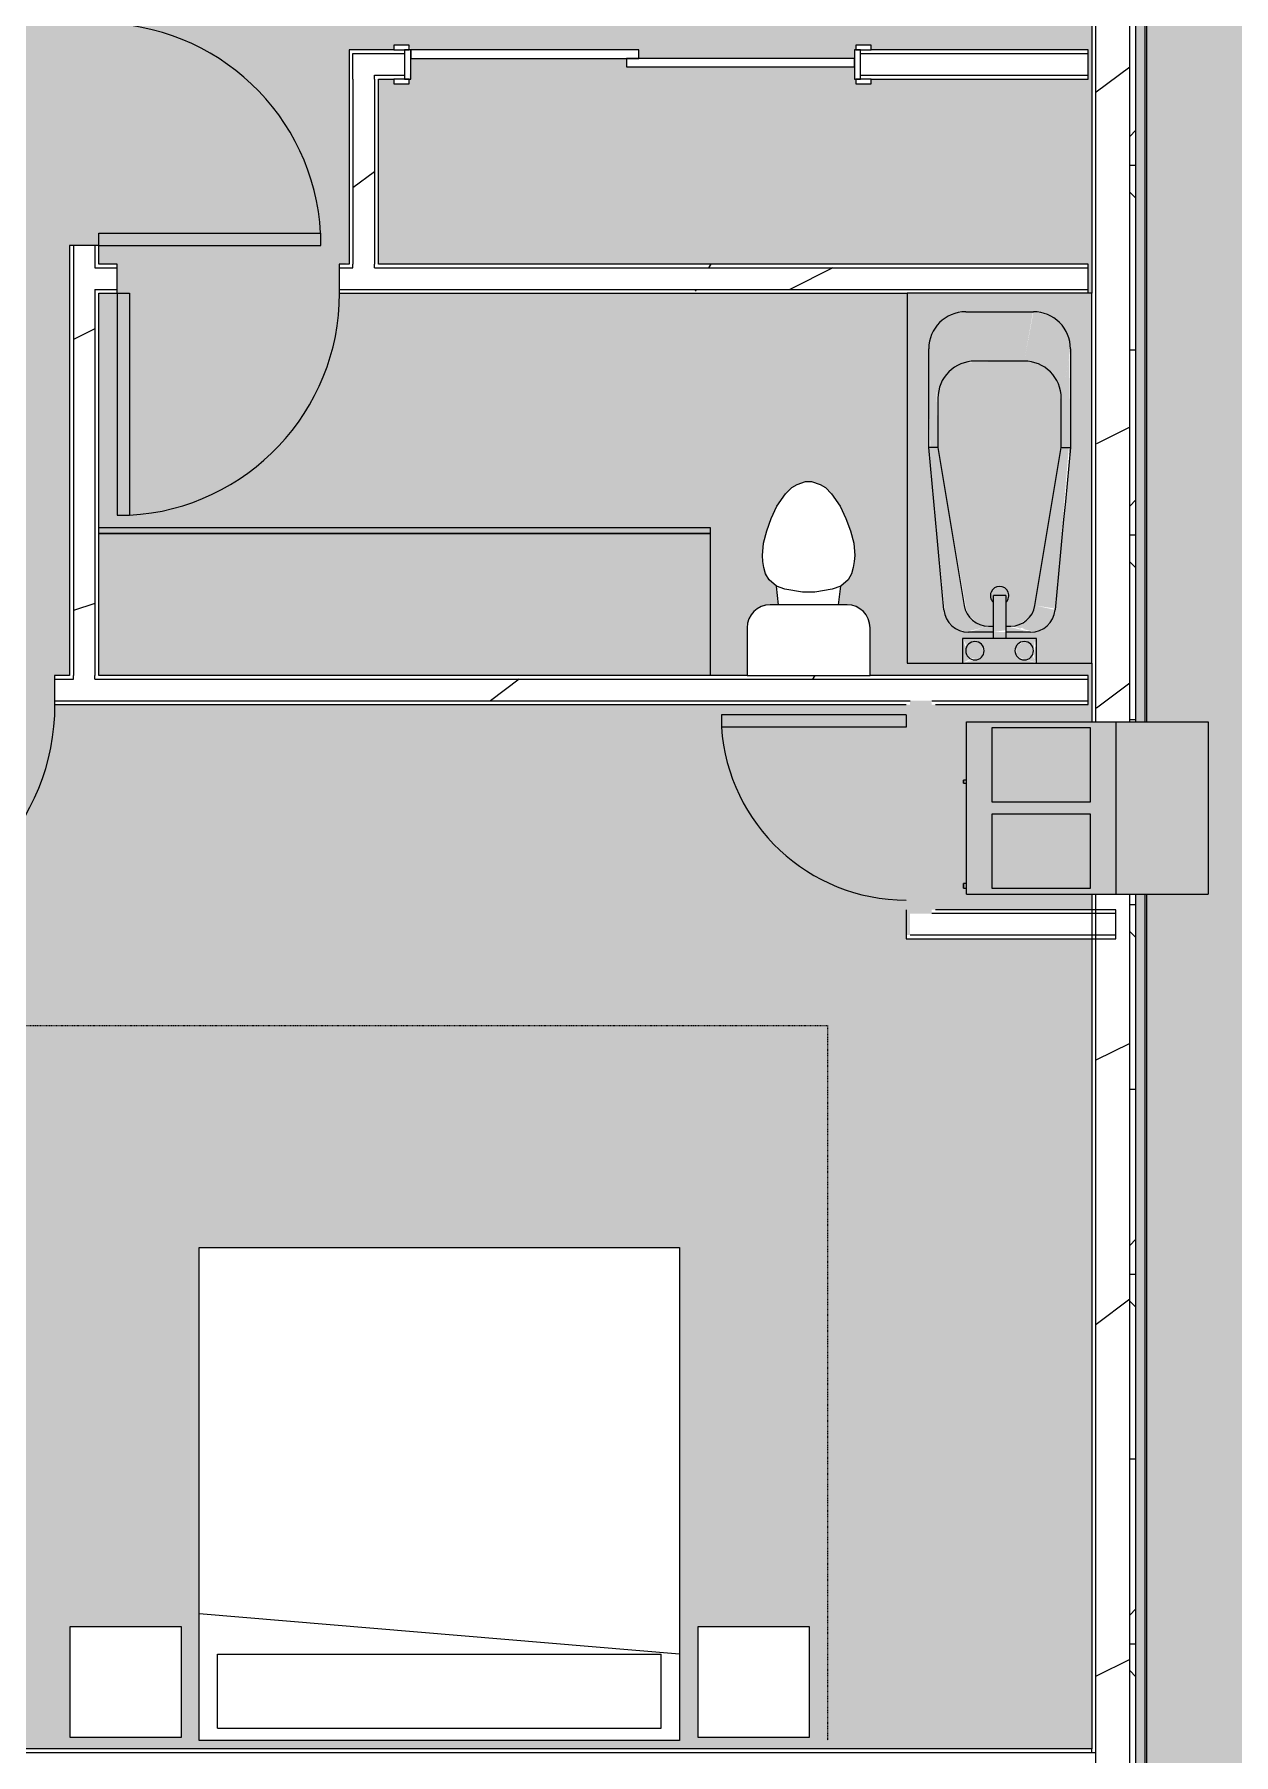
# Model space of a CAD drawing. Header units: inches. Extents: x -9418 to 110693, y 8585 to 209374.
# Drawn here: x -2242.5 to -2047.8, y 10417.9 to 10697 of the extents above; entities that cross this region are included whole.
import ezdxf

# ---------------------------------------------------------------- set-up
doc = ezdxf.new("R2010")
doc.units = ezdxf.units.IN
doc.header["$MEASUREMENT"] = 0
doc.linetypes.add('Dash 1_16_', pattern=[0.125, 0.0625, -0.0625])
for name, color, linetype, lineweight in [('0-1', 7, 'Continuous', 5), ('0-3', 7, 'Continuous', 9), ('A-AREA-PATT-2', 254, 'Continuous', 9), ('A-DOOR-1', 7, 'Continuous', 9), ('A-DOOR-FRAM-1', 7, 'Continuous', 9), ('A-FLOR-1', 192, 'Continuous', 5), ('A-WALL', 113, 'Continuous', 9), ('A-WALL-1', 113, 'Continuous', 15), ('A-WALL-2', 10, 'Continuous', 15), ('A-WALL-3', 7, 'Continuous', 9), ('A-WALL-4', 113, 'Continuous', 5), ('A-WALL-PATT-1', 7, 'Continuous', 9), ('A-WALL-PATT-2', 8, 'Continuous', 9), ('A-WALL-PATT-3', 111, 'Continuous', 9), ('I-FURN-1', 7, 'Continuous', 9), ('I-FURN-HDLN-1', 253, 'Dash 1_16_', 9), ('I-WALL-1', 2, 'Continuous', 15), ('M-EQPM-1', 8, 'Continuous', 9), ('M-EQPM-2', 7, 'Continuous', 9), ('P-SANR-FIXT-1', 7, 'Continuous', 9), ('P-SANR-FIXT-2', 8, 'Continuous', 9), ('Q-CASE-1', 9, 'Continuous', 9), ('Q-CASE-2', 10, 'Continuous', 15), ('Q-CASE-3', 7, 'Continuous', 9)]:
    doc.layers.add(name, color=color, linetype=linetype, lineweight=lineweight)
pattern_1 = [(0, (0, 0), (192, 48), [7.92, -136.08, 7.92, -136.08, -768]), (0, (0, 0), (192, 48), [-288, 7.92, -280.08, 7.92, -136.08, -336]), (0, (0, 0), (192, 48), [-720, 7.92, -88.08, 7.92, -232.08]), (120, (72, 24), (-137.56922, 142.27688), [7.92, -136.08, 7.92, -136.08, -768]), (120, (72, 24), (-137.56922, 142.27688), [-288, 7.92, -280.08, 7.92, -136.08, -336]), (120, (72, 24), (-137.56922, 142.27688), [-720, 7.92, -88.08, 7.92, -232.08]), (240, (96, 120), (-54.43078, -190.27688), [7.92, -136.08, 7.92, -136.08, -768]), (240, (96, 120), (-54.43078, -190.27688), [-288, 7.92, -280.08, 7.92, -136.08, -336]), (240, (96, 120), (-54.43078, -190.27688), [-720, 7.92, -88.08, 7.92, -232.08])]
pattern_2 = [(216.87, (39.984, 99.96), (299.879643, 199.920536), [49.98, -449.82]), (206.565, (99.96, 69.97), (-99.95948, -99.9602), [111.759, -111.759]), (198.435, (99.96, 19.992), (-199.92005, -99.96009), [63.22, -252.881])]

# ---------------------------------------------------------------- blocks, each defined once
blk = doc.blocks.new('Single-Flush - 36_ x 84_-1372839-SITE PLAN - TOPO WITH IMAGERY')
at = {"layer": 'A-DOOR-1'}
for p, q in [((16, 2.37), (16, 38.39)), ((18, 38.39), (16, 38.39)), ((18, 2.37), (18, 38.39)), ((18, 2.37), (16, 2.37))]:
    blk.add_line(p, q, dxfattribs=at)
blk.add_arc((18, 2.37), 36.07, 93.1789, 180, dxfattribs=at)
blk = doc.blocks.new('Bed-Standard - King 78_ x 80_-1379907-SITE PLAN - TOPO WITH IMAGERY')
at = {"layer": 'I-FURN-1'}
for p, q in [((-28.31, 41.8), (49.69, 41.8)), ((-28.31, -38.2), (-28.31, 41.8)), ((49.69, 41.8), (49.69, -38.2)), ((49.69, -24.2), (-28.31, -17.63)), ((-25.31, -24.2), (46.69, -24.2)), ((-25.31, -36.2), (-25.31, -24.2)), ((46.69, -36.2), (46.69, -24.2)), ((-25.31, -36.2), (46.69, -36.2)), ((49.69, -38.2), (-28.31, -38.2))]:
    blk.add_line(p, q, dxfattribs=at)
at = {"layer": 'I-FURN-HDLN-1'}
for p, q in [((-64.31, 77.8), (73.69, 77.8)), ((-64.31, 55.8), (-64.31, 77.8)), ((73.69, 77.8), (73.69, -38.2)), ((-64.31, 19.8), (-64.31, 54.8)), ((-64.31, -38.2), (-64.31, -18.2))]:
    blk.add_line(p, q, dxfattribs=at)
blk = doc.blocks.new('Table-Night Stand - 18_ x 18_ x 24_-1372838-SITE PLAN - TOPO WITH IMAGERY')
at = {"layer": 'I-FURN-1'}
for p, q in [((0.15, 0), (18.15, 0)), ((0.15, -18), (0.15, 0)), ((18.15, 0), (18.15, -18)), ((18.15, -18), (0.15, -18))]:
    blk.add_line(p, q, dxfattribs=at)
blk = doc.blocks.new('FOLDING_SLIDING CLOSET - 72_ x 80_-1372823-SITE PLAN - TOPO WITH IMAGERY')
at = {"layer": 'A-DOOR-1'}
for p, q in [((-36.25, 3), (-38.75, 3)), ((-38.75, 3), (-38.75, 2.25)), ((-36.25, 2.25), (-36.25, 3)), ((38.75, 3), (36.25, 3)), ((36.25, 3), (36.25, 2.25)), ((38.75, 2.25), (38.75, 3)), ((-38.75, 2.25), (-36.25, 2.25)), ((1, 2.25), (-36, 2.25)), ((-36, 2.25), (-36, 0.87)), ((-36, 0.87), (1, 0.87)), ((36, 0.87), (-1, 0.87)), ((-1, 0.87), (-1, -0.5)), ((1, 0.87), (1, 2.25)), ((36, -0.5), (36, 0.87)), ((36.25, 2.25), (38.75, 2.25)), ((-36.25, -2.5), (-38.75, -2.5)), ((-38.75, -2.5), (-38.75, -3.25)), ((-36.25, -3.25), (-36.25, -2.5)), ((-1, -0.5), (36, -0.5)), ((38.75, -2.5), (36.25, -2.5)), ((36.25, -2.5), (36.25, -3.25)), ((38.75, -3.25), (38.75, -2.5)), ((-38.75, -3.25), (-36.25, -3.25)), ((36.25, -3.25), (38.75, -3.25))]:
    blk.add_line(p, q, dxfattribs=at)
at = {"layer": 'A-DOOR-FRAM-1'}
for p, q in [((-36, 2.25), (-37, 2.25)), ((-37, 2.25), (-37, -2.5)), ((-36, -2.5), (-36, 2.25)), ((36, 2.25), (36, -2.5)), ((37, 2.25), (36, 2.25)), ((37, -2.5), (37, 2.25)), ((-37, -2.5), (-36, -2.5)), ((36, -2.5), (37, -2.5))]:
    blk.add_line(p, q, dxfattribs=at)
blk = doc.blocks.new('Toilet-Domestic-3D - Toilet-Domestic-3D-1372870-SITE PLAN - TOPO WITH IMAGERY')
at = {"layer": 'P-SANR-FIXT-1'}
for p, q in [((-2.74, 11), (-1.87, 11.5)), ((-1.87, 11.5), (-0.5, 12)), ((-0.5, 12), (0.5, 12)), ((0.5, 12), (1.87, 11.5)), ((1.87, 11.5), (2.74, 11)), ((-5.13, 8), (-3.74, 10)), ((-3.74, 10), (-2.74, 11)), ((2.74, 11), (3.74, 10)), ((3.74, 10), (5.13, 8)), ((-6.79, 4), (-6.06, 6)), ((-6.06, 6), (-5.13, 8)), ((5.13, 8), (6.06, 6)), ((6.06, 6), (6.79, 4)), ((-7.33, 1.99), (-6.79, 4)), ((6.79, 4), (7.33, 1.99)), ((-7.5, 0), (-7.33, 1.99)), ((7.33, 1.99), (7.5, 0)), ((-7.41, -1), (-7.5, 0)), ((-7.24, -2), (-7.41, -1)), ((-6.97, -3), (-7.24, -2)), ((7.24, -2), (6.97, -3)), ((7.41, -1), (7.24, -2)), ((7.5, 0), (7.41, -1)), ((-6.4, -4), (-6.97, -3)), ((-5.21, -5), (-6.4, -4)), ((-3.84, -5.5), (-5.21, -5)), ((-4.86, -8.02), (-5.21, -5)), ((-1, -6), (-3.84, -5.5)), ((3.84, -5.5), (1, -6)), ((5.21, -5), (3.84, -5.5)), ((4.86, -8.02), (5.21, -5)), ((6.4, -4), (5.21, -5)), ((6.97, -3), (6.4, -4)), ((6.25, -8.02), (-6.25, -8.02)), ((1, -6), (-1, -6)), ((-9.98, -11.75), (-9.98, -19.48)), ((9.98, -19.48), (9.98, -11.75)), ((-9.98, -19.48), (9.98, -19.48))]:
    blk.add_line(p, q, dxfattribs=at)
for centre, start, end in [((-6.25, -11.75), 90, 180), ((6.25, -11.75), 0, 90)]:
    blk.add_arc(centre, 3.73, start, end, dxfattribs=at)
blk = doc.blocks.new('OD_CW_Base Cabinet - OD_CW_Base Cabinet-1420773-SITE PLAN - TOPO WITH IMAGERY')
at = {"layer": 'Q-CASE-1'}
for points in [[(86.22, -1), (99.95, -1), (99.95, 0), (0.74, 0), (0.74, -1), (86.09, -1)], [(8.21, -24), (99.95, -24), (99.95, -1), (0.74, -1), (0.74, -24), (1.77, -24)]]:
    blk.add_hatch(color=256, dxfattribs=at).paths.add_polyline_path(points, flags=0)
at = {"layer": 'Q-CASE-2'}
for p, q in [((0.74, -24), (0.74, 0)), ((0.74, 0), (99.95, 0)), ((99.95, 0), (99.95, -24)), ((99.95, -24), (0.74, -24))]:
    blk.add_line(p, q, dxfattribs=at)
at = {"layer": 'Q-CASE-3'}
for p, q in [((0.74, -1), (0.74, 0)), ((0.74, 0), (99.95, 0)), ((99.95, -1), (0.74, -1)), ((0.74, -24), (0.74, -1)), ((0.74, -1), (99.95, -1)), ((99.95, 0), (99.95, -1)), ((99.95, -1), (99.95, -24)), ((99.95, -24), (0.74, -24))]:
    blk.add_line(p, q, dxfattribs=at)
blk = doc.blocks.new('Bath Tub - Maestro - 60_x30_-V112-SITE PLAN - TOPO WITH IMAGERY')
at = {"layer": 'P-SANR-FIXT-2'}
h = blk.add_hatch(color=256, dxfattribs=at)
h.paths.add_polyline_path([(0.7, -11.75), (1.25, -12.3), (0.93, -11.93)], flags=0)
h.paths.add_polyline_path([(0, -9), (0.55, -10.88), (0.5, -10.46), (0.02, -9.05)], flags=0)
h.paths.add_polyline_path([(0, -9), (3.07, -10.25), (3.5, -11), (4, -9), (1.61, -9.4), (0.02, -9)], flags=0)
h.paths.add_polyline_path([(60, 0), (0, 0), (0.06, -9), (4, -9), (4, -14), (5, -14), (5.21, -8.67), (5.83, -7.51), (6.79, -6.62), (7.98, -6.09), (11.56, -5.7), (35, -3.5), (52.04, -3.59), (54, -4.3), (55.6, -5.64), (56.64, -7.45), (57, -9.5), (56.8, -22.05), (56.2, -23.5), (54.91, -25), (54, -25.7), (52.55, -26.3), (49, -26.5), (32.07, -26.23), (7.36, -23.69), (6.27, -22.97), (5.48, -21.94), (5.05, -20.7), (5, -17.5), (5, -16), (4, -16), (4, -21), (0, -21), (0.06, -30), (60, -30), (60, -0.93)], flags=0)
h.paths.add_polyline_path([(4, -9), (3.3, -10.25), (2.75, -9.7), (2.75, -9.43), (3.5, -9.17)], flags=0)
h.paths.add_polyline_path([(3.06, -20.06), (3.57, -19.75), (4, -21), (2.75, -20.3)], flags=0)
h.paths.add_polyline_path([(3.5, -19), (2.75, -20.14), (2, -20.5), (3.94, -20.74), (3.6, -19.39)], flags=0)
h.paths.add_polyline_path([(2, -17.5), (2.39, -17.7), (2.39, -17.55)], flags=0)
h.paths.add_polyline_path([(1.25, -17.7), (0.7, -18.25), (0.22, -20.06), (0.55, -19.39), (0.55, -18.91), (1.11, -17.94)], flags=0)
for points in [[(35, -5), (8.03, -9.72), (6.59, -11.22), (6.12, -12.51), (6.12, -14), (10.94, -14), (10.94, -16), (6, -16), (6.24, -18.17), (7.49, -19.83), (8.69, -20.51), (9.35, -20.74), (35, -25), (44.55, -24.8), (46, -24.2), (47.24, -23.24), (48.2, -22), (48.81, -20.43), (49, -19), (48.8, -9.45), (48.12, -7.9), (47.24, -6.76), (45.78, -5.71), (44.55, -5.2), (43, -5)], [(35, -3.5), (8.65, -6.09), (9.35, -9.26), (35, -4.91), (35, -3.77)], [(43.6, -3.5), (35, -3.77), (35, -5), (44.22, -4.77), (51, -3.5), (44.55, -3.5)], [(51, -3.5), (43, -5), (44.55, -5.2), (46.03, -5.83), (47.28, -6.81), (48.47, -8.66), (48.9, -10.25), (49, -11), (57, -9.5), (56.64, -7.45), (55.6, -5.64), (54, -4.3), (52.04, -3.59)], [(8.63, -5.97), (7.36, -6.31), (6.25, -7.06), (5.48, -8.06), (5.1, -9.61), (5.81, -12.58), (6, -13.2), (6.6, -11.22), (7.49, -10.17), (8.69, -9.49), (9.35, -9.26), (8.65, -6.09)], [(57, -9.5), (49, -11), (49, -19), (57, -20.43), (57, -10.25)], [(49, -19), (48.61, -21), (48.16, -22.05), (47.24, -23.24), (45.78, -24.29), (44.55, -24.8), (43, -25), (51, -26.5), (52.55, -26.3), (54.53, -25.29), (55.42, -24.51), (56.24, -23.4), (56.93, -21), (56.8, -20.46), (50.46, -19.27)], [(9.35, -20.74), (8.84, -24.05), (35, -26.23), (34.79, -24.97), (11.56, -21.11)], [(43, -25), (35, -25), (35, -26.5), (49.91, -26.3), (44.55, -25.29)]]:
    blk.add_hatch(color=256, dxfattribs=at).paths.add_polyline_path(points, flags=0)
h = blk.add_hatch(color=256, dxfattribs=at)
h.paths.add_polyline_path([(0, -9), (0.06, -21), (4, -20.74), (4, -9), (0.02, -9)], flags=0)
h.paths.add_polyline_path([(0, -9), (0.7, -10.25), (1.25, -9.7), (1.25, -9.43), (0.02, -9.01)], flags=0)
h.paths.add_polyline_path([(0, -9), (2, -9.5), (4, -9), (3.06, -12.06), (2.39, -12.45), (1.61, -12.45), (0.94, -12.06), (0.46, -11), (0.02, -9.07)], flags=0)
h.paths.add_polyline_path([(4, -9), (2.75, -9.7), (3.3, -10.25), (3.57, -10.25), (3.83, -9.5)], flags=0)
h.paths.add_polyline_path([(2, -17.5), (3.02, -17.91), (3.3, -18.25), (3.5, -19), (4, -21), (1.61, -20.6), (0.06, -20.74), (0.94, -17.94), (1.61, -17.55)], flags=0)
h.paths.add_polyline_path([(0.55, -19.39), (0.06, -20.98), (1.25, -20.3), (0.7, -19.75)], flags=0)
h.paths.add_polyline_path([(3.45, -19.39), (3.06, -20.06), (2.75, -20.57), (3.91, -20.74), (3.5, -19.54)], flags=0)
h = blk.add_hatch(color=256, dxfattribs=at)
h.paths.add_polyline_path([(1.61, -9.55), (0.94, -9.94), (0.6, -11.39), (0.94, -11.93), (1.61, -12.45), (3.06, -12.06), (3.5, -11), (2.75, -9.7), (2, -9.6)], flags=0)
h.paths.add_polyline_path([(2.75, -17.7), (1.25, -17.7), (0.55, -19.19), (0.7, -19.75), (1.61, -20.45), (3.06, -20.06), (3.5, -19), (2.97, -18.09)], flags=0)
h = blk.add_hatch(color=256, dxfattribs=at)
h.paths.add_polyline_path([(5, -9.96), (5.05, -14), (6, -14), (5.76, -12.43), (5.05, -10.13)], flags=0)
h.paths.add_polyline_path([(5.32, -16), (5, -16), (5.21, -19.35), (6, -16), (5.59, -16)], flags=0)
h = blk.add_hatch(color=256, dxfattribs=at)
h.paths.add_polyline_path([(5.05, -14), (4, -14), (4, -16), (5.05, -16)], flags=0)
h.paths.add_polyline_path([(9.35, -14), (5.05, -14), (5.32, -16), (10.94, -16), (10.94, -14)], flags=0)
h = blk.add_hatch(color=256, dxfattribs=at)
h.paths.add_polyline_path([(5.59, -18.12), (5.72, -18.67), (5.56, -19.08)], flags=0)
h.paths.add_polyline_path([(6, -16.8), (5.06, -20.74), (5.72, -22.32), (6.33, -23.02), (7.36, -23.69), (8.65, -23.91), (9.35, -20.74), (7.49, -19.83), (6.59, -18.77), (6.12, -17.49)], flags=0)
at = {"layer": 'P-SANR-FIXT-1'}
for p, q in [((60, 0), (0, 0)), ((0, 0), (0, -9)), ((60, -30), (60, 0)), ((35, -5), (9.35, -9.26)), ((35, -3.5), (51, -3.5)), ((35, -5), (35, -3.5)), ((43, -5), (35, -5)), ((4, -9), (0, -9)), ((0, -9), (0, -21)), ((4, -14), (4, -9)), ((5, -14), (5, -9.96)), ((49, -19), (49, -11)), ((57, -9.5), (57, -20.5)), ((6, -13.2), (6, -14)), ((4, -16), (4, -14)), ((4, -14), (10.94, -14)), ((4, -21), (4, -16)), ((10.94, -16), (4, -16)), ((5, -20.04), (5, -16)), ((6, -16), (6, -16.8)), ((10.94, -16), (10.94, -14)), ((0, -21), (0, -30)), ((0, -21), (4, -21)), ((9.35, -20.74), (35, -25)), ((35, -25), (35, -26.5)), ((35, -25), (43, -25)), ((51, -26.5), (35, -26.5)), ((0, -30), (60, -30))]:
    blk.add_line(p, q, dxfattribs=at)
at = {"layer": 'P-SANR-FIXT-1', "flags": 128}
for points in [[(8.63, -5.97), (11.56, -5.7), (14.49, -5.42), (17.42, -5.15), (20.35, -4.87), (23.28, -4.6), (26.21, -4.32), (29.14, -4.05), (32.07, -3.77), (35, -3.5)], [(35, -26.5), (32.07, -26.23), (29.14, -25.95), (26.21, -25.68), (23.28, -25.4), (20.35, -25.13), (17.42, -24.85), (14.49, -24.58), (11.56, -24.3), (8.63, -24.03)]]:
    blk.add_lwpolyline(points, dxfattribs=at)
at = {"layer": 'P-SANR-FIXT-1'}
for centre, radius, start, end in [((43, -11), 6, 360, 90), ((51, -9.5), 6, 0, 90), ((9, -9.96), 4, 95.3558, 180), ((2, -11), 1.5, 0, 180), ((2, -11), 1.5, 0, 180), ((2, -11), 1.5, 180, 360), ((2, -11), 1.5, 180, 360), ((10, -13.2), 4, 99.4223, 180), ((10.94, -15), 1.5, 0, 135), ((10.94, -15), 1.5, 225, 360), ((2, -19), 1.5, 0, 180), ((2, -19), 1.5, 0, 180), ((2, -19), 1.5, 180, 360), ((2, -19), 1.5, 180, 360), ((10, -16.8), 4, 180, 260.5777), ((43, -19), 6, 270, 0), ((9, -20.04), 4, 180, 264.6442), ((51, -20.5), 6, 270, 0)]:
    blk.add_arc(centre, radius, start, end, dxfattribs=at)
blk = doc.blocks.new('HVAC_SPVU_AlliedAir_MGE4 - HVAC_SPVU_AlliedAir_MGE4-1372878-SITE PLAN - TOPO WITH IMAGERY')
at = {"layer": 'M-EQPM-1'}
h = blk.add_hatch(color=256, dxfattribs=at)
h.paths.add_polyline_path([(-14, -11.283), (-14, -12.125), (14, -12.125), (14, 12.125), (-14, 12.125), (-14, -11.277)], flags=0)
h.paths.add_polyline_path([(-13, 8), (-1, 8), (-1, -8), (-13, -8)], flags=0)
h.paths.add_polyline_path([(1, -8), (1, 8), (13, 8), (13, -8)], flags=0)
h = blk.add_hatch(color=256, dxfattribs=at)
h.paths.add_polyline_path([(-13, -8), (-1, -8), (-1, 8), (-13, 8)], flags=0)
h.paths.add_polyline_path([(1, -8), (13, -8), (13, 8), (1, 8)], flags=0)
blk.add_hatch(color=256, dxfattribs=at).paths.add_polyline_path([(-14, -27.125), (14, -27.125), (14, -12.125), (-14, -12.125), (-14, -16.875)], flags=0)
at = {"layer": 'M-EQPM-2'}
for p, q in [((-14, 12.125), (14, 12.125)), ((-14, 12.125), (-14, -12.125)), ((-13, 12.625), (-13, 12.125)), ((-12.25, 12.625), (-13, 12.625)), ((-13, 12.625), (-12.25, 12.625)), ((-12.25, 12.125), (-12.25, 12.625)), ((4, 12.625), (4, 12.125)), ((4.5, 12.625), (4, 12.625)), ((4, 12.625), (4.5, 12.625)), ((4.5, 12.125), (4.5, 12.625)), ((14, 12.125), (14, -12.125)), ((-1, 8), (-13, 8)), ((-13, 8), (-13, -8)), ((-1, -8), (-1, 8)), ((13, 8), (1, 8)), ((1, 8), (1, -8)), ((13, -8), (13, 8)), ((-13, -8), (-1, -8)), ((1, -8), (13, -8)), ((-14, -12.125), (-14, -27.125)), ((14, -12.125), (-14, -12.125)), ((14, -12.125), (14, -27.125)), ((14, -27.125), (-14, -27.125))]:
    blk.add_line(p, q, dxfattribs=at)
blk = doc.blocks.new('Single-Flush - 30_ x 84_-1372884-SITE PLAN - TOPO WITH IMAGERY')
at = {"layer": 'A-DOOR-1'}
for p, q in [((13, 2.375), (13, 32.375)), ((15, 32.375), (13, 32.375)), ((15, 2.375), (15, 32.375)), ((15, 2.375), (13, 2.375))]:
    blk.add_line(p, q, dxfattribs=at)
blk.add_arc((15, 2.375), 30.067, 93.81407, 180, dxfattribs=at)
blk = doc.blocks.new('1750 Ox - Unit Layouts_rvt-1-SITE PLAN - TOPO WITH IMAGERY')
at = {"layer": 'A-WALL-PATT-1'}
h = blk.add_hatch(dxfattribs=at)
h.set_pattern_fill('FP_1', color=256, style=0, pattern_type=2)
h.set_pattern_definition(pattern_1)
h.paths.add_polyline_path([(-2071.42, 10659.09), (-2071.42, 10659.71), (-2187.25, 10659.71), (-2187.25, 10659.09), (-2108.37, 10659.09)], flags=0)
h.paths.add_polyline_path([(-2230.98, 10659.09), (-2229, 10659.09), (-2229, 10659.71), (-2232.01, 10659.71), (-2232.01, 10659.09)], flags=0)
h.paths.add_polyline_path([(-2193, 10659.09), (-2190.75, 10659.09), (-2190.75, 10659.71), (-2193, 10659.71)], flags=0)
h = blk.add_hatch(dxfattribs=at)
h.set_pattern_fill('FP_1', color=256, style=0, pattern_type=2)
h.set_pattern_definition(pattern_1)
h.paths.add_polyline_path([(-2232.01, 10654.96), (-2229, 10654.96), (-2229, 10655.59), (-2232.01, 10655.59)], flags=0)
h.paths.add_polyline_path([(-2074.3, 10654.96), (-2071.42, 10654.96), (-2071.42, 10655.59), (-2193, 10655.59), (-2193, 10654.96), (-2074.5, 10654.96)], flags=0)
h = blk.add_hatch(dxfattribs=at)
h.set_pattern_fill('FP_1', color=256, style=0, pattern_type=2)
h.set_pattern_definition(pattern_1)
h.paths.add_polyline_path([(-2080.06, 10592.34), (-2071.42, 10592.34), (-2071.42, 10592.96), (-2232.63, 10592.96), (-2232.63, 10592.34), (-2083.47, 10592.34)], flags=0)
h.paths.add_polyline_path([(-2346.94, 10592.34), (-2339.44, 10592.34), (-2339.44, 10592.96), (-2351.07, 10592.96), (-2351.07, 10592.34), (-2350.44, 10592.34)], flags=0)
h.paths.add_polyline_path([(-2239.19, 10592.34), (-2236.13, 10592.34), (-2236.13, 10592.96), (-2239.19, 10592.96)], flags=0)
h.paths.add_polyline_path([(-2284.61, 10592.34), (-2275.19, 10592.34), (-2275.19, 10592.96), (-2289.44, 10592.96), (-2289.44, 10592.34)], flags=0)
at = {"layer": 'A-WALL-PATT-2'}
h = blk.add_hatch(dxfattribs=at)
h.set_pattern_fill('FP_2', color=256, style=0, pattern_type=2)
h.set_pattern_definition(pattern_2)
h.paths.add_polyline_path([(-2232.64, 10592.34), (-2232.63, 10592.34), (-2232.63, 10662.71), (-2236.13, 10662.71), (-2236.13, 10592.34)], flags=0)
h.paths.add_polyline_path([(-2236.13, 10698.71), (-2232.63, 10698.71), (-2232.63, 10848.51), (-2236.13, 10848.51), (-2236.13, 10771.46)], flags=0)
h = blk.add_hatch(dxfattribs=at)
h.set_pattern_fill('FP_2', color=256, style=0, pattern_type=2)
h.set_pattern_definition(pattern_2)
h.paths.add_polyline_path([(-2187.25, 10659.09), (-2187.25, 10690.34), (-2190.75, 10690.34), (-2190.75, 10659.09)], flags=0)
h = blk.add_hatch(dxfattribs=at)
h.set_pattern_fill('FP_2', color=256, style=0, pattern_type=2)
h.set_pattern_definition(pattern_2)
h.paths.add_polyline_path([(-2071.42, 10655.59), (-2071.42, 10659.09), (-2193, 10659.09), (-2193, 10655.59), (-2123.7, 10655.59)], flags=0)
h.paths.add_polyline_path([(-2229, 10655.59), (-2229, 10659.09), (-2232.63, 10659.09), (-2232.63, 10655.59), (-2230.98, 10655.59)], flags=0)
h = blk.add_hatch(dxfattribs=at)
h.set_pattern_fill('FP_2', color=256, style=0, pattern_type=2)
h.set_pattern_definition(pattern_2)
h.paths.add_polyline_path([(-2232.01, 10588.84), (-2071.42, 10588.84), (-2071.42, 10592.34), (-2239.19, 10592.34), (-2239.19, 10588.84), (-2232.63, 10588.84)], flags=0)
h.paths.add_polyline_path([(-2346.32, 10588.84), (-2339.44, 10588.84), (-2339.44, 10592.34), (-2350.44, 10592.34), (-2350.44, 10588.84), (-2346.94, 10588.84)], flags=0)
h.paths.add_polyline_path([(-2278.44, 10588.84), (-2275.19, 10588.84), (-2275.19, 10592.34), (-2289.44, 10592.34), (-2289.44, 10588.84), (-2281.94, 10588.84)], flags=0)
at = {"layer": 'A-WALL-2'}
for p, q in [((-2184.12, 10694.46), (-2191.37, 10694.46)), ((-2191.37, 10694.46), (-2191.37, 10693.84)), ((-2191.37, 10693.84), (-2191.37, 10689.71)), ((-2071.42, 10694.46), (-2106.62, 10694.46)), ((-2071.42, 10689.71), (-2071.42, 10694.46)), ((-2191.37, 10689.71), (-2191.37, 10659.71)), ((-2186.62, 10689.71), (-2184.12, 10689.71)), ((-2186.62, 10659.71), (-2186.62, 10689.71)), ((-2106.62, 10689.71), (-2071.42, 10689.71)), ((-2232.01, 10662.71), (-2236.76, 10662.71)), ((-2236.76, 10662.71), (-2236.76, 10592.96)), ((-2232.01, 10659.71), (-2232.01, 10662.71)), ((-2229, 10659.71), (-2232.01, 10659.71)), ((-2229, 10654.96), (-2229, 10659.71)), ((-2191.37, 10659.71), (-2193, 10659.71)), ((-2193, 10659.71), (-2193, 10654.96)), ((-2071.42, 10659.71), (-2186.62, 10659.71)), ((-2071.42, 10654.96), (-2071.42, 10659.71)), ((-2232.01, 10654.96), (-2229, 10654.96)), ((-2232.01, 10616.96), (-2232.01, 10654.96)), ((-2193, 10654.96), (-2100.8, 10654.96)), ((-2236.76, 10592.96), (-2239.19, 10592.96)), ((-2239.19, 10592.96), (-2239.19, 10588.21)), ((-2126.77, 10592.96), (-2132.8, 10592.96)), ((-2071.42, 10592.96), (-2106.82, 10592.96)), ((-2071.42, 10588.21), (-2071.42, 10592.96)), ((-2239.19, 10588.21), (-2100.95, 10588.21)), ((-2096.2, 10588.21), (-2071.42, 10588.21)), ((-2100.95, 10554.94), (-2100.95, 10550.81)), ((-2066.92, 10554.94), (-2096.2, 10554.94)), ((-2066.92, 10550.19), (-2066.92, 10554.94)), ((-2100.95, 10550.81), (-2100.95, 10550.19)), ((-2100.95, 10550.19), (-2066.92, 10550.19))]:
    blk.add_line(p, q, dxfattribs=at)
at = {"layer": 'A-WALL-3'}
for p, q in [((-2190.75, 10693.84), (-2182.37, 10693.84)), ((-2190.75, 10690.34), (-2190.75, 10693.84)), ((-2108.37, 10693.84), (-2071.42, 10693.84)), ((-2190.75, 10689.71), (-2190.75, 10690.34)), ((-2187.25, 10690.34), (-2182.37, 10690.34)), ((-2187.25, 10689.71), (-2187.25, 10690.34)), ((-2108.37, 10690.34), (-2071.42, 10690.34)), ((-2190.75, 10689.71), (-2190.75, 10659.71)), ((-2187.25, 10689.71), (-2187.25, 10659.71)), ((-2236.13, 10662.71), (-2236.13, 10592.96)), ((-2232.63, 10662.71), (-2232.63, 10659.09)), ((-2190.75, 10659.09), (-2190.75, 10659.71)), ((-2187.25, 10659.09), (-2187.25, 10659.71)), ((-2232.63, 10659.09), (-2232.01, 10659.09)), ((-2232.01, 10659.09), (-2229, 10659.09)), ((-2193, 10659.09), (-2190.75, 10659.09)), ((-2187.25, 10659.09), (-2071.42, 10659.09)), ((-2232.63, 10655.59), (-2232.01, 10655.59)), ((-2232.63, 10655.59), (-2232.63, 10592.96)), ((-2232.01, 10655.59), (-2229, 10655.59)), ((-2193, 10655.59), (-2071.42, 10655.59)), ((-2239.19, 10592.34), (-2236.13, 10592.34)), ((-2236.13, 10592.34), (-2236.13, 10592.96)), ((-2232.63, 10592.34), (-2232.63, 10592.96)), ((-2232.63, 10592.34), (-2071.42, 10592.34)), ((-2239.19, 10588.84), (-2100.32, 10588.84)), ((-2096.82, 10588.84), (-2071.42, 10588.84)), ((-2066.92, 10554.31), (-2096.82, 10554.31)), ((-2066.92, 10550.81), (-2100.32, 10550.81))]:
    blk.add_line(p, q, dxfattribs=at)
at = {"layer": '0-3'}
for name, p, rotation in [('Single-Flush - 36_ x 84_-1372839-SITE PLAN - TOPO WITH IMAGERY', (-2234.38, 10680.71), 269.9999999999972), ('Single-Flush - 36_ x 84_-1372839-SITE PLAN - TOPO WITH IMAGERY', (-2211, 10657.34), 180), ('Bath Tub - Maestro - 60_x30_-V112-SITE PLAN - TOPO WITH IMAGERY', (-2100.8, 10594.96), 89.99999999999488), ('Single-Flush - 36_ x 84_-1372839-SITE PLAN - TOPO WITH IMAGERY', (-2257.19, 10590.59), 180), ('Single-Flush - 30_ x 84_-1372884-SITE PLAN - TOPO WITH IMAGERY', (-2098.57, 10571.58), 90), ('HVAC_SPVU_AlliedAir_MGE4 - HVAC_SPVU_AlliedAir_MGE4-1372878-SITE PLAN - TOPO WITH IMAGERY', (-2079.05, 10571.45), 90.00000000000449)]:
    blk.add_blockref(name, p, dxfattribs=dict(at, rotation=rotation))
for name, p in [('FOLDING_SLIDING CLOSET - 72_ x 80_-1372823-SITE PLAN - TOPO WITH IMAGERY', (-2145.37, 10692.21)), ('Toilet-Domestic-3D - Toilet-Domestic-3D-1372870-SITE PLAN - TOPO WITH IMAGERY', (-2116.8, 10612.44)), ('OD_CW_Base Cabinet - OD_CW_Base Cabinet-1420773-SITE PLAN - TOPO WITH IMAGERY', (-2232.74, 10616.96)), ('Bed-Standard - King 78_ x 80_-1379907-SITE PLAN - TOPO WITH IMAGERY', (-2187.42, 10458.33)), ('Table-Night Stand - 18_ x 18_ x 24_-1372838-SITE PLAN - TOPO WITH IMAGERY', (-2236.81, 10438.63)), ('Table-Night Stand - 18_ x 18_ x 24_-1372838-SITE PLAN - TOPO WITH IMAGERY', (-2134.88, 10438.63))]:
    blk.add_blockref(name, p, dxfattribs=at)

msp = doc.modelspace()

# ---------------------------------------------------------------- hatches: boundary and pattern name
at = {"layer": 'A-AREA-PATT-2'}
h = msp.add_hatch(color=256, dxfattribs=at)
h.paths.add_polyline_path([(-2351.69, 10395.96), (-2351.07, 10395.97), (-2351.07, 10412.79), (-2349.32, 10412.79), (-2349.32, 10414.04), (-2351.07, 10414.04), (-2351.07, 10417.54), (-2351.69, 10417.54), (-2351.69, 10418.16), (-2352.32, 10418.16), (-2352.32, 10418.79), (-2351.07, 10418.79), (-2351.07, 10502.41), (-2346.32, 10502.41), (-2346.32, 10418.79), (-2344.57, 10418.79), (-2344.57, 10448.79), (-2284.57, 10448.79), (-2284.57, 10418.79), (-2282.57, 10418.79), (-2282.57, 10454.81), (-2290.3, 10454.81), (-2292.16, 10455.31), (-2293.52, 10456.68), (-2294.02, 10458.54), (-2294.02, 10459.93), (-2297.05, 10459.58), (-2298.05, 10458.39), (-2300.05, 10457.55), (-2302.05, 10457.29), (-2304.92, 10457.7), (-2308.05, 10458.73), (-2310.78, 10460.17), (-2313.05, 10462.05), (-2314.05, 10464.29), (-2314.05, 10465.29), (-2313.05, 10467.53), (-2310.78, 10469.41), (-2310.05, 10469.92), (-2305.57, 10471.7), (-2304.04, 10472.12), (-2301.05, 10472.2), (-2298.73, 10471.58), (-2298.05, 10471.19), (-2297.05, 10470), (-2294.02, 10469.65), (-2293.89, 10472), (-2292.93, 10473.67), (-2292.16, 10474.27), (-2290.3, 10474.77), (-2282.57, 10474.77), (-2282.57, 10480.79), (-2306.57, 10480.79), (-2306.57, 10542.04), (-2346.32, 10542.04), (-2346.32, 10538.41), (-2351.07, 10538.41), (-2351.07, 10592.96), (-2341.19, 10592.96), (-2341.19, 10593.71), (-2338.69, 10593.71), (-2338.44, 10592.96), (-2313.44, 10592.96), (-2313.44, 10591.59), (-2290.44, 10591.59), (-2290.19, 10593.71), (-2287.69, 10593.71), (-2287.69, 10592.96), (-2275.19, 10592.96), (-2275.19, 10588.21), (-2277.82, 10588.21), (-2277.82, 10535.72), (-2249.69, 10535.72), (-2249.69, 10535.1), (-2253.19, 10535.08), (-2253.19, 10531.6), (-2253.82, 10531.6), (-2253.82, 10530.97), (-2277.82, 10530.97), (-2277.82, 10418.79), (-2070.8, 10418.79), (-2070.8, 10550.19), (-2100.95, 10550.19), (-2100.95, 10550.81), (-2100.32, 10550.81), (-2100.32, 10554.31), (-2096.82, 10554.31), (-2096.82, 10554.94), (-2070.8, 10554.94), (-2070.8, 10557.45), (-2091.17, 10557.45), (-2091.17, 10585.45), (-2070.8, 10585.45), (-2070.8, 10594.96), (-2100.8, 10594.96), (-2100.8, 10654.96), (-2193, 10654.96), (-2193, 10659.71), (-2191.37, 10659.92), (-2191.37, 10694.46), (-2184.12, 10694.46), (-2184.12, 10695.21), (-2181.62, 10695.21), (-2181.37, 10694.46), (-2144.37, 10694.46), (-2144.37, 10693.09), (-2109.37, 10693.09), (-2109.12, 10695.21), (-2106.62, 10695.21), (-2106.62, 10694.46), (-2071.42, 10694.46), (-2071.42, 10689.71), (-2106.62, 10689.71), (-2106.62, 10688.96), (-2109.12, 10688.96), (-2109.37, 10691.71), (-2146.37, 10691.71), (-2146.37, 10693.09), (-2181.37, 10693.09), (-2181.62, 10688.96), (-2184.12, 10688.96), (-2184.12, 10689.71), (-2186.62, 10689.71), (-2186.62, 10659.71), (-2071.42, 10659.71), (-2071.42, 10654.96), (-2070.8, 10654.96), (-2070.8, 10848.7), (-2442.92, 10848.7), (-2442.92, 10668.96), (-2361.04, 10668.96), (-2361.04, 10682.62), (-2344.54, 10682.51), (-2344.54, 10668.96), (-2337.04, 10668.96), (-2337.04, 10682.62), (-2320.54, 10682.51), (-2320.54, 10668.96), (-2313.04, 10668.96), (-2313.04, 10682.62), (-2296.54, 10682.51), (-2296.54, 10668.96), (-2290.35, 10668.96), (-2290.35, 10632.96), (-2418.92, 10632.96), (-2418.92, 10602.96), (-2418.55, 10602.96), (-2418.55, 10578.96), (-2418.92, 10578.96), (-2418.92, 10575.71), (-2410.92, 10575.71), (-2410.92, 10539.96), (-2413.66, 10539.96), (-2413.66, 10534.58), (-2418.41, 10534.58), (-2418.41, 10535.21), (-2442.92, 10535.21), (-2442.92, 10503.94), (-2418.41, 10503.94), (-2418.41, 10504.58), (-2413.66, 10504.58), (-2413.66, 10499.19), (-2442.92, 10499.19), (-2442.92, 10436.79), (-2443.92, 10436.79), (-2444.17, 10434.79), (-2445.86, 10434.79), (-2445.86, 10398.79), (-2443.92, 10398.79), (-2443.92, 10396.79), (-2351.69, 10396.59)], flags=0)
h.paths.add_polyline_path([(-2407.92, 10398.79), (-2443.92, 10398.79), (-2443.92, 10400.54), (-2407.92, 10400.54)], flags=0)
h.paths.add_polyline_path([(-2137.73, 10420.13), (-2215.73, 10420.13), (-2215.73, 10500.13), (-2137.73, 10500.13)], flags=0)
h.paths.add_polyline_path([(-2123.7, 10420.63), (-2134.73, 10420.63), (-2134.73, 10438.63), (-2116.73, 10438.63), (-2116.73, 10420.63)], flags=0)
h.paths.add_polyline_path([(-2230.98, 10420.63), (-2236.66, 10420.63), (-2236.66, 10438.63), (-2218.66, 10438.63), (-2218.66, 10420.63)], flags=0)
h.paths.add_polyline_path([(-2289.62, 10428.09), (-2289.78, 10429.44), (-2289.72, 10428.74)], flags=0)
h.paths.add_polyline_path([(-2249.07, 10438.38), (-2249.07, 10440.13), (-2253.82, 10440.13), (-2253.82, 10438.38), (-2254.57, 10438.38), (-2254.57, 10440.88), (-2251.82, 10441.13), (-2251.82, 10478.13), (-2250.44, 10478.13), (-2250.44, 10513.13), (-2254.57, 10513.38), (-2254.57, 10515.88), (-2253.82, 10515.88), (-2253.82, 10514.13), (-2249.07, 10514.13), (-2249.07, 10515.88), (-2248.32, 10515.88), (-2248.32, 10513.38), (-2249.07, 10513.13), (-2249.07, 10476.13), (-2250.44, 10476.13), (-2250.44, 10441.13), (-2248.32, 10440.88), (-2248.32, 10438.38)], flags=0)
h.paths.add_polyline_path([(-2442.92, 10539.96), (-2440.92, 10539.96), (-2440.92, 10575.71), (-2442.92, 10575.71)], flags=0)
h.paths.add_polyline_path([(-2315.44, 10546.79), (-2282.57, 10546.79), (-2282.57, 10588.21), (-2287.69, 10588.21), (-2287.69, 10587.46), (-2290.19, 10587.46), (-2290.44, 10590.21), (-2315.44, 10590.21), (-2315.44, 10591.59), (-2338.44, 10591.59), (-2338.69, 10587.46), (-2341.19, 10587.46), (-2341.19, 10588.21), (-2346.32, 10588.21), (-2346.32, 10546.79), (-2338.25, 10546.79)], flags=0)
h.paths.add_polyline_path([(-2100.95, 10588.21), (-2239.19, 10588.21), (-2239.19, 10592.96), (-2236.76, 10592.96), (-2236.76, 10662.71), (-2232.01, 10662.71), (-2232.01, 10659.71), (-2229, 10659.71), (-2229, 10654.96), (-2232.01, 10654.96), (-2232.01, 10616.96), (-2132.8, 10616.96), (-2132.7, 10592.96), (-2126.77, 10592.96), (-2126.77, 10600.69), (-2126.28, 10602.55), (-2124.91, 10603.92), (-2123.05, 10604.42), (-2121.66, 10604.42), (-2122.01, 10607.44), (-2123.2, 10608.44), (-2124.03, 10610.44), (-2124.3, 10612.44), (-2124.12, 10614.43), (-2122.86, 10618.44), (-2121.42, 10621.17), (-2119.54, 10623.44), (-2117.3, 10624.44), (-2116.3, 10624.44), (-2114.06, 10623.44), (-2112.18, 10621.17), (-2111.67, 10620.44), (-2110.01, 10616.44), (-2109.47, 10614.43), (-2109.39, 10611.44), (-2109.83, 10609.44), (-2110.4, 10608.44), (-2111.59, 10607.44), (-2111.94, 10604.42), (-2109.58, 10604.29), (-2107.91, 10603.33), (-2107.32, 10602.55), (-2106.82, 10599.96), (-2106.82, 10592.96), (-2071.42, 10592.96), (-2071.42, 10588.21), (-2096.82, 10588.21), (-2096.88, 10588.84), (-2100.32, 10588.84), (-2100.32, 10588.21)], flags=0)
h.paths.add_polyline_path([(-2080.75, 10599.96), (-2081.19, 10600.18), (-2080.93, 10600.02)], flags=0)
h.paths.add_polyline_path([(-2232.63, 10698.71), (-2236.76, 10698.71), (-2236.76, 10848.51), (-2232.01, 10848.51), (-2232.01, 10698.71)], flags=0)
h.paths.add_polyline_path([(-2228.82, 10725.58), (-2228.82, 10743.58), (-2210.82, 10743.58), (-2210.82, 10725.58)], flags=0)
h.paths.add_polyline_path([(-2335.87, 10739.49), (-2363.37, 10739.49), (-2363.37, 10745.49), (-2364.37, 10745.49), (-2364.37, 10817.49), (-2363.37, 10817.49), (-2363.37, 10823.49), (-2328.37, 10823.49), (-2328.37, 10739.49), (-2332.37, 10739.49)], flags=0)
h.paths.add_polyline_path([(-2425.37, 10741.98), (-2441.49, 10741.98), (-2441.37, 10813.98), (-2425.37, 10813.98), (-2425.37, 10795.98), (-2429.37, 10795.98), (-2429.37, 10759.98), (-2425.37, 10759.98), (-2425.37, 10742.42)], flags=0)
h.paths.add_polyline_path([(-2181.37, 10746.51), (-2229.32, 10746.51), (-2229.32, 10824.51), (-2149.32, 10824.51), (-2149.32, 10746.51)], flags=0)
h.paths.add_polyline_path([(-2409.37, 10748.49), (-2409.37, 10808.49), (-2379.37, 10808.49), (-2379.37, 10748.49), (-2391.89, 10748.49)], flags=0)
h.paths.add_polyline_path([(-2228.82, 10827.51), (-2228.82, 10845.51), (-2210.82, 10845.51), (-2210.82, 10827.51)], flags=0)
at = {"layer": 'A-FLOR-1'}
h = msp.add_hatch(color=256, dxfattribs=at)
h.paths.add_polyline_path([(-2552.8, 9897.39), (-2253.92, 9897.39), (-2253.92, 9914.19), (-2330.35, 9914.19), (-2330.35, 9954.8), (-2561.12, 9954.8), (-2561.12, 9974.38), (-2637.92, 9974.38), (-2637.92, 9914.19), (-2752.75, 9914.19), (-2752.75, 9954.8), (-2945.12, 9954.8), (-2945.12, 9897.39), (-2660.08, 9897.39)], flags=0)
h.paths.add_polyline_path([(-3137.12, 9897.39), (-3137.12, 9954.8), (-3213.92, 9954.8), (-3213.92, 9914.19), (-3328.75, 9914.19), (-3328.75, 9954.8), (-3367.52, 9954.8), (-3367.52, 9974.38), (-3445.07, 9974.38), (-3445.02, 9968.19), (-3444.32, 9968.19), (-3444.32, 9914.19), (-3559.15, 9914.19), (-3559.15, 9968.19), (-3558.4, 9968.19), (-3558.4, 9974.38), (-3566.79, 9974.38), (-3566.79, 9963.56), (-3594.79, 9963.56), (-3594.79, 9974.38), (-3751.52, 9974.38), (-3751.52, 9897.39), (-3196.46, 9897.39)], flags=0)
h.paths.add_polyline_path([(-2061.92, 9897.39), (-1941.22, 9897.39), (-1941.22, 12088.59), (-2061.92, 12088.59), (-2061.92, 11852.65), (-2051.92, 11852.65), (-2051.92, 11824.65), (-2061.92, 11824.65), (-2061.92, 11541.33), (-2051.92, 11541.33), (-2051.92, 11513.33), (-2061.92, 11513.33), (-2062.17, 11241.58), (-2215.52, 11241.58), (-2215.52, 11164.59), (-2369.12, 11164.59), (-2369.12, 11241.58), (-2451.85, 11241.58), (-2451.85, 11235.39), (-2451.1, 11235.39), (-2451.1, 11181.39), (-2484.32, 11181.39), (-2484.32, 11164.59), (-2637.92, 11164.59), (-2637.92, 11241.58), (-2714.72, 11241.58), (-2714.72, 11164.59), (-2868.32, 11164.59), (-2868.32, 11241.58), (-2983.52, 11241.58), (-2983.52, 11164.59), (-3137.12, 11164.59), (-3137.12, 11241.58), (-3213.92, 11241.58), (-3213.92, 11164.59), (-3367.52, 11164.59), (-3367.71, 11241.58), (-3400.05, 11241.58), (-3400.05, 11049.39), (-2983.52, 11049.39), (-2983.52, 10857.58), (-2868.32, 10857.58), (-2868.32, 10934.19), (-2714.72, 10934.19), (-2714.72, 10857.58), (-2637.92, 10857.58), (-2637.92, 10934.19), (-2484.32, 10934.19), (-2484.32, 10917.39), (-2451.1, 10917.39), (-2451.1, 10863.39), (-2451.85, 10863.39), (-2451.85, 10857.58), (-2369.12, 10857.58), (-2369.12, 10934.19), (-2215.52, 10934.19), (-2215.52, 10857.58), (-2061.92, 10857.33), (-2061.92, 10585.45), (-2051.92, 10585.45), (-2051.92, 10557.45), (-2061.92, 10557.45), (-2061.92, 10274.13), (-2051.92, 10274.13), (-2051.92, 10246.13), (-2061.92, 10246.13), (-2061.92, 9907.39)], flags=0)
at = {"layer": 'A-WALL-4'}
h = msp.add_hatch(color=256, dxfattribs=at)
h.paths.add_polyline_path([(-2062.17, 9974.63), (-2062.17, 10246.13), (-2063.67, 10246.13), (-2063.67, 9974.63)], flags=0)
h.paths.add_polyline_path([(-2063.17, 10274.13), (-2062.17, 10274.13), (-2062.17, 10557.45), (-2063.67, 10557.45), (-2063.67, 10274.13)], flags=0)
h.paths.add_polyline_path([(-2062.64, 10585.45), (-2062.17, 10585.45), (-2062.17, 10857.33), (-2063.67, 10857.33), (-2063.67, 10585.45)], flags=0)
h = msp.add_hatch(color=256, dxfattribs=at)
h.paths.add_polyline_path([(-2062.09, 10274.13), (-2061.92, 10274.13), (-2062.17, 10274.13)], flags=0)
h.paths.add_polyline_path([(-2062, 10585.45), (-2061.92, 10585.45), (-2062.17, 10585.45)], flags=0)
at = {"layer": 'A-WALL-PATT-3'}
h = msp.add_hatch(dxfattribs=at)
h.set_pattern_fill('FP_2', color=256, style=0, pattern_type=2)
h.set_pattern_definition(pattern_2)
h.paths.add_polyline_path([(-2070.06, 9977.13), (-2064.67, 9977.13), (-2064.67, 10246.13), (-2070.17, 10246.13), (-2070.17, 9977.13)], flags=0)
h.paths.add_polyline_path([(-2064.67, 10274.13), (-2064.67, 10557.45), (-2070.17, 10557.45), (-2070.06, 10274.13), (-2066.92, 10274.13)], flags=0)
h.paths.add_polyline_path([(-2066.92, 10585.45), (-2064.67, 10585.45), (-2064.67, 10854.83), (-2070.17, 10854.83), (-2070.06, 10585.45), (-2068.06, 10585.45)], flags=0)
h = msp.add_hatch(dxfattribs=at)
h.set_pattern_fill('FP_3', color=256, style=0, pattern_type=2)
h.set_pattern_definition([(0, (0, 0), (0, 29.988), []), (315, (0, 0), (29.9884, 0), [42.409, -42.409]), (45, (0, 0), (29.9884, 0), [42.409, -42.409])])
h.paths.add_polyline_path([(-2064.66, 9976.13), (-2063.67, 9976.13), (-2063.67, 10246.13), (-2064.67, 10246.13), (-2064.67, 9976.13)], flags=0)
h.paths.add_polyline_path([(-2064.34, 10274.13), (-2063.67, 10274.13), (-2063.67, 10557.45), (-2064.67, 10557.45), (-2064.67, 10274.13)], flags=0)
h.paths.add_polyline_path([(-2063.98, 10585.45), (-2063.67, 10585.45), (-2063.67, 10855.83), (-2064.67, 10855.83), (-2064.67, 10585.45)], flags=0)
h = msp.add_hatch(dxfattribs=at)
h.set_pattern_fill('FP_1', color=256, style=0, pattern_type=2)
h.set_pattern_definition(pattern_1)
h.paths.add_polyline_path([(-2070.76, 9982.63), (-2070.17, 9982.63), (-2070.17, 10246.13), (-2070.8, 10246.13), (-2070.8, 9982.63)], flags=0)
h.paths.add_polyline_path([(-2070.8, 10274.13), (-2070.17, 10274.13), (-2070.17, 10413.41), (-2070.8, 10413.41), (-2070.8, 10285.56)], flags=0)
h.paths.add_polyline_path([(-2070.17, 10418.16), (-2070.17, 10557.45), (-2070.8, 10557.45), (-2070.8, 10418.16)], flags=0)
h.paths.add_polyline_path([(-2070.56, 10585.45), (-2070.17, 10585.45), (-2070.17, 10849.33), (-2070.8, 10849.33), (-2070.8, 10585.45)], flags=0)

# ---------------------------------------------------------------- linework, layer by layer
at = {"layer": 'A-WALL'}
for p, q in [((-2064.67, 10585.45), (-2064.67, 10854.83)), ((-2063.67, 10585.45), (-2063.67, 10855.83)), ((-2062.17, 10585.45), (-2062.17, 10857.33)), ((-2070.17, 10585.45), (-2070.17, 10849.33)), ((-2070.17, 10274.13), (-2070.17, 10557.45)), ((-2064.67, 10274.13), (-2064.67, 10557.45)), ((-2063.67, 10274.13), (-2063.67, 10557.45)), ((-2062.17, 10274.13), (-2062.17, 10557.45)), ((-2070.17, 10418.16), (-2351.69, 10418.16)), ((-2070.8, 10418.16), (-2070.8, 10418.79))]:
    msp.add_line(p, q, dxfattribs=at)
at = {"layer": 'A-WALL-1'}
for p, q in [((-2061.92, 10585.45), (-2061.92, 10857.58)), ((-2070.8, 10848.7), (-2070.8, 10654.96)), ((-2070.8, 10594.96), (-2070.8, 10585.45)), ((-2070.8, 10557.45), (-2070.8, 10418.79)), ((-2061.92, 10274.13), (-2061.92, 10557.45))]:
    msp.add_line(p, q, dxfattribs=at)
at = {"layer": 'I-WALL-1'}
msp.add_line((-2070.8, 10418.79), (-2284.57, 10418.79), dxfattribs=at)

# ---------------------------------------------------------------- block references
at = {"layer": '0-1'}
msp.add_blockref('1750 Ox - Unit Layouts_rvt-1-SITE PLAN - TOPO WITH IMAGERY', (0, 0), dxfattribs=at)

doc.saveas('drawing.dxf')
